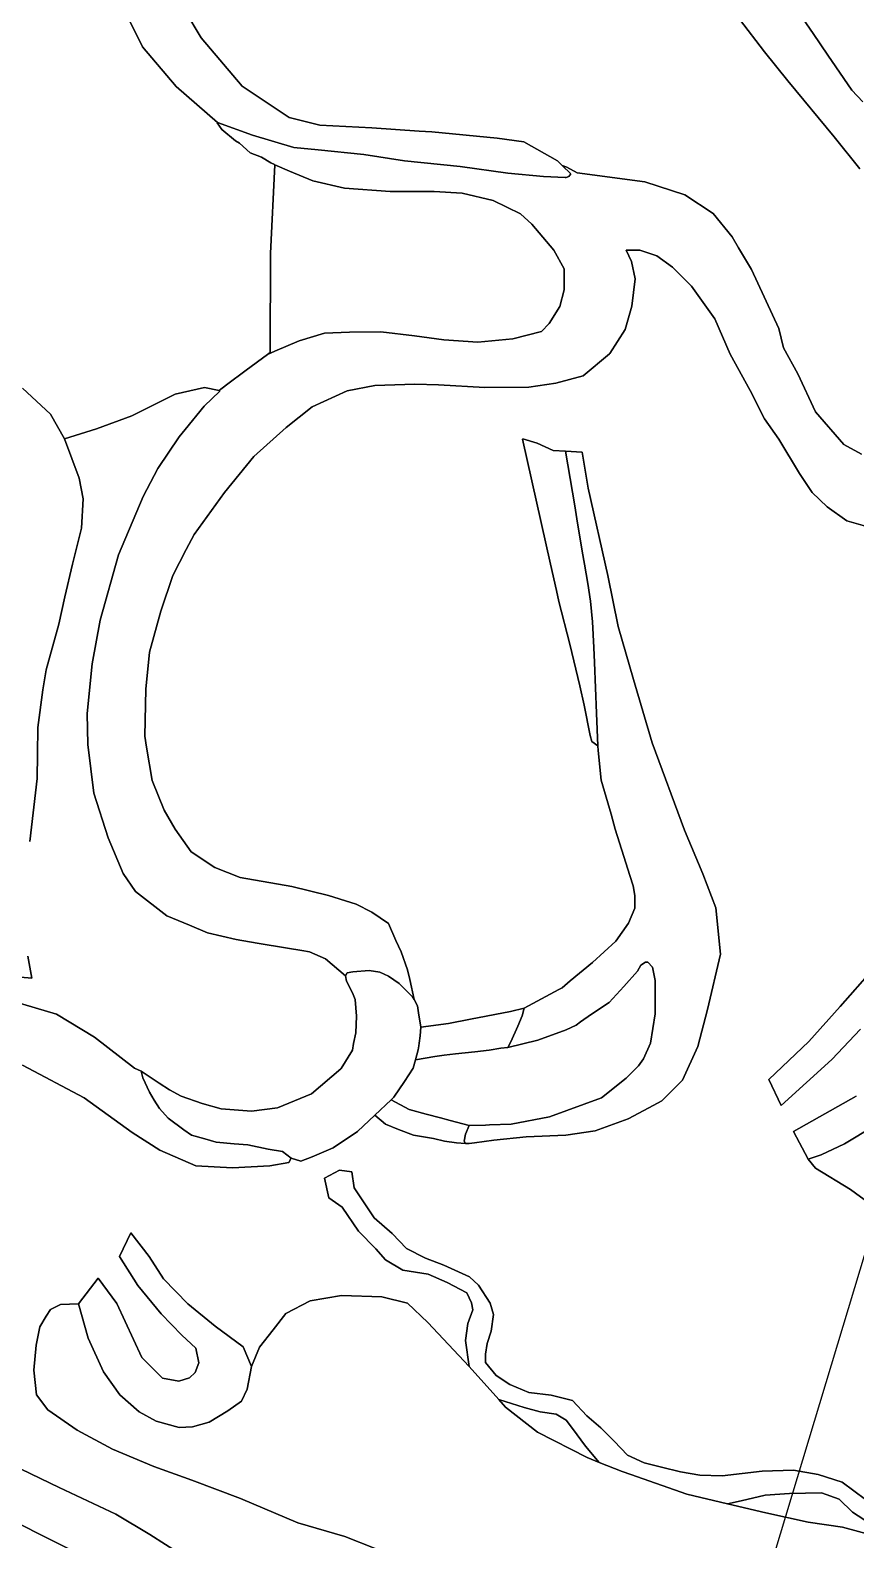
# Model space of a CAD drawing. Header units: inches. Extents: x 288635 to 1232953, y 676945 to 1655780.
# Drawn here: x 390532 to 402985, y 913366 to 936147 of the extents above; entities that cross this region are included whole.
import ezdxf

# ---------------------------------------------------------------- set-up
doc = ezdxf.new("R2010")
doc.units = ezdxf.units.IN
doc.header["$MEASUREMENT"] = 0
doc.layers.add('Images', color=7, linetype='Continuous')
picture_1 = doc.add_image_def('image13.jpg', size_in_pixel=(2536, 3725))

msp = doc.modelspace()

# ---------------------------------------------------------------- linework, layer by layer
at = {"color": 1}
for points in [[(392862.6019, 936446.3731), (393111.5224, 936029.8123), (393731.2836, 935303.3709), (394437.4051, 934830.9299), (394899.686, 934714.0897), (395687.0876, 934673.4496), (396396.8372, 934625.6013), (396591.3294, 934612.4895), (397576.8513, 934515.9693), (397978.1721, 934460.0892), (398486.1732, 934175.6086), (398556.5044, 934105.2774), (398684.2936, 933977.4882), (398657.0955, 933940.0908), (398616.0755, 933921.6081), (398616.0755, 933921.6081), (398603.4823, 933921.6081), (398275.579, 933937.3895), (397734.3317, 933987.6482), (397018.0502, 934089.2484), (396179.8485, 934175.6086), (395565.1673, 934272.1288), (394873.021, 934342.0089), (394508.5252, 934378.809), (393883.684, 934561.6894), (393355.3629, 934754.7298), (392735.6017, 935298.2908), (392227.6006, 935897.732), (392029.4802, 936293.9728)], [(403070.8757, 929751.2188), (402806.7152, 929893.4591), (402374.9144, 930386.2201), (402110.7538, 930960.2613), (401892.3134, 931351.422), (401822.4633, 931645.851), (401409.7124, 932534.8527), (401216.8846, 932860.907), (401118.6702, 933026.9787), (400832.9196, 933381.5211), (400404.2937, 933661.98), (399801.0425, 933857.772), (398779.7488, 933995.3557), (398626.1428, 934079.6655), (398556.5044, 934105.2774), (398486.1732, 934175.6086), (397978.1721, 934460.0892), (397576.8513, 934515.9693), (396591.3294, 934612.4895), (396396.8372, 934625.6013), (395687.0876, 934673.4496), (394899.686, 934714.0897), (394437.4051, 934830.9299), (393731.2836, 935303.3709), (393111.5224, 936029.8123), (392862.6019, 936446.3731)], [(402077.9027, 936483.9657), (402342.8138, 936097.8625), (402564.0195, 935772.0869), (402923.5444, 935242.6048), (403089.4804, 935063.9045)], [(403089.4804, 935063.9045), (402923.5444, 935242.6048), (402564.0195, 935772.0869), (402342.8138, 936097.8625), (402077.9027, 936483.9657)], [(392029.4802, 936293.9728), (392227.6006, 935897.732), (392735.6017, 935298.2908), (393355.3629, 934754.7298), (393362.3262, 934744.9603), (393350.0712, 934749.4381), (393422.8781, 934647.2903), (393626.0785, 934479.6499), (393687.3991, 934441.1055), (393847.9555, 934294.3499), (394020.9583, 934231.4398), (394159.4796, 934144.3693), (394218.4964, 934118.0225), (394223.4227, 934115.8233), (394158.0478, 932775.6386), (394150.6394, 931283.3856), (394112.3621, 931254.8756), (393790.8124, 931015.3765), (393492.4765, 930793.1678), (393383.3462, 930711.8845), (393161.0958, 930754.2179), (392716.5949, 930653.676), (392065.7186, 930325.592), (391531.2592, 930129.8), (391049.7166, 929981.633), (390838.0495, 930352.0504), (390414.7153, 930743.6345)], [(403048.2338, 934056.3728), (402659.3839, 934536.4834), (401958.3425, 935384.845), (401606.2718, 935820.3544), (401229.1845, 936313.9172)], [(401229.1845, 936313.9172), (401606.2718, 935820.3544), (401958.3425, 935384.845), (402659.3839, 934536.4834), (403048.2338, 934056.3728)], [(403166.5493, 928650.7616), (402849.0486, 928740.7201), (402552.7147, 928952.3872), (402325.1726, 929169.346), (402134.6722, 929455.0966), (401822.4632, 929973.6809), (401605.5045, 930280.5982), (401393.8374, 930709.2241), (401092.2118, 931259.5585), (400859.378, 931788.7262), (400504.8356, 932286.1439), (400219.085, 932571.8945), (399986.2512, 932741.2281), (399726.959, 932825.895), (399522.9959, 932825.895), (399600.3821, 932656.138), (399656.2623, 932397.0575), (399605.4622, 931980.4966), (399503.8619, 931629.9759), (399275.2615, 931269.2952), (399271.0825, 931265.7592), (399269.9698, 931264.0035), (398873.729, 930928.7228), (398462.2482, 930822.0426), (398050.7674, 930761.0825), (397390.366, 930756.0025), (396689.3246, 930796.6426), (396333.7239, 930806.8026), (395729.2027, 930786.4825), (395312.6419, 930705.2024), (394784.3208, 930461.3619), (394393.16, 930151.4813), (393904.0524, 929712.7971), (393463.7299, 929171.251), (393006.529, 928536.2497), (392884.6087, 928312.7293), (392681.4083, 927916.4885), (392503.6079, 927378.0074), (392330.8876, 926763.3262), (392275.0075, 926204.5251), (392259.7675, 925493.3237), (392285.1675, 925325.6833), (392371.5277, 924822.7623), (392554.408, 924375.7214), (392716.9684, 924091.2408), (392960.8089, 923745.8002), (393316.4096, 923512.1197), (393697.4103, 923359.7194), (394479.7319, 923222.5591), (395033.453, 923090.4788), (395369.5417, 922983.9141), (395450.0138, 922958.3986), (395686.5967, 922834.776), (395936.3639, 922665.4423), (396046.4308, 922407.2085), (396126.8643, 922237.8748), (396224.2311, 921966.9409), (396258.0979, 921818.774), (396322.7445, 921518.8241), (396299.9021, 921561.2457), (396299.4073, 921561.7279), (396096.1726, 921759.6836), (395937.4222, 921870.8088), (395805.1303, 921934.3089), (395646.38, 921955.4756), (395397.6712, 921936.9548), (395310.3585, 921923.7256), (395286.5459, 921876.1005), (394987.5212, 922135.2252), (394743.6807, 922236.8255), (394627.0152, 922256.5689), (394413.4801, 922292.7056), (393956.2792, 922368.9057), (393636.2385, 922424.7858), (393204.4377, 922526.386), (392935.1971, 922643.2263), (392594.8364, 922780.3865), (392122.3955, 923151.2273), (391934.4351, 923420.4678), (391705.8347, 923958.9489), (391492.4742, 924634.5902), (391401.0341, 925366.1117), (391390.874, 925833.4726), (391467.0742, 926585.3141), (391588.9944, 927245.7155), (391863.315, 928231.2374), (392234.1557, 929110.0792), (392457.6762, 929531.72), (392777.7168, 930009.241), (392869.6478, 930122.2912), (393153.6376, 930471.5219), (393157.9596, 930475.6211), (393158.9293, 930476.8136), (393389.4923, 930695.4921), (393383.3462, 930711.8845), (393492.4765, 930793.1678), (393790.8124, 931015.3765), (394112.3621, 931254.8756), (394220.6514, 931304.8553), (394586.4121, 931457.2556), (394972.4929, 931574.0958), (395348.4136, 931589.3358), (395820.8546, 931594.4159), (396328.8556, 931533.4557), (396770.8165, 931472.4956), (397283.8975, 931436.9355), (397812.2186, 931487.7356), (398243.7378, 931599.423), (398360.648, 931721.2044), (398523.2083, 931975.2049), (398584.1684, 932229.2054), (398584.1684, 932544.1661), (398431.7681, 932828.6466), (398096.4874, 933219.8074), (397928.8471, 933377.2877), (397517.3663, 933575.4081), (397050.0054, 933687.1684), (396623.2845, 933712.5684), (395962.8832, 933712.5684), (395272.0018, 933763.3685), (394794.4808, 933875.1287), (394443.9601, 934017.369), (394223.4227, 934115.8233), (394218.4964, 934118.0225), (394159.4796, 934144.3693), (394020.9583, 934231.4398), (393847.9555, 934294.3499), (393687.3991, 934441.1055), (393626.0785, 934479.6499), (393422.8781, 934647.2903), (393350.0712, 934749.4381), (393362.3262, 934744.9603), (393355.3629, 934754.7298), (393355.3629, 934754.7298), (393883.684, 934561.6894), (394508.5252, 934378.809), (394873.021, 934342.0089), (395565.1673, 934272.1288), (396179.8485, 934175.6086), (397018.0502, 934089.2484), (397734.3317, 933987.6482), (398275.579, 933937.3895), (398603.4823, 933921.6081), (398616.0755, 933921.6081), (398657.0955, 933940.0908), (398684.2936, 933977.4882), (398556.5044, 934105.2774), (398626.1428, 934079.6655), (398779.7488, 933995.3557), (399801.0425, 933857.772), (400404.2937, 933661.98), (400832.9196, 933381.5211), (401118.6702, 933026.9787), (401216.8846, 932860.907), (401409.7124, 932534.8527), (401822.4633, 931645.851), (401892.3134, 931351.422), (402110.7538, 930960.2613), (402374.9144, 930386.2201), (402806.7152, 929893.4591), (403070.8757, 929751.2188)], [(390416.4093, 920530.6506), (391347.7445, 920033.2329), (392067.4126, 919514.6486), (392485.3913, 919244.1656), (393028.9524, 919010.4851), (393582.6735, 918980.005), (394146.5546, 919010.4851), (394431.0352, 919061.2852), (394467.3113, 919123.44), (394615.4783, 919081.1066), (394784.812, 919144.6067), (395102.3126, 919282.1903), (395467.4383, 919525.6075), (395730.279, 919773.2843), (395890.0988, 919639.5766), (396085.9338, 919556.3456), (396311.0631, 919470.5821), (396615.6635, 919421.2454), (396782.2756, 919379.2261), (396963.2509, 919357.0011), (397096.6012, 919347.476), (397153.7513, 919347.476), (397233.1265, 919357.0011), (397525.3007, 919394.4222), (398013.1352, 919447.3654), (398612.5764, 919472.7655), (399054.5372, 919538.8056), (399549.8534, 919718.4791), (399863.9194, 919884.5108), (400060.3792, 919990.9265), (400370.2599, 920300.8071), (400603.9403, 920808.8082), (400746.1806, 921367.6093), (400944.301, 922205.811), (400873.1809, 922901.7723), (400680.1405, 923414.8534), (400400.7399, 924075.2547), (399913.059, 925390.9773), (399633.6584, 926346.0192), (399399.9779, 927148.6608), (399242.4976, 927915.7424), (398947.857, 929236.545), (398856.4168, 929780.1061), (398607.4963, 929795.3461), (398421.8417, 929805.0289), (398177.6218, 929916.1179), (397964.1955, 929982.0545), (397965.861, 929974.6134), (397958.9038, 929976.7628), (398381.6188, 928088.2115), (398470.8456, 927689.5757), (398507.7471, 927524.7116), (398671.6089, 926884.023), (398824.0092, 926253.2551), (398887.5093, 925961.1545), (398976.4095, 925503.9536), (399001.8095, 925410.8201), (399094.465, 925346.627), (399097.2486, 925276.6886), (399145.9774, 924827.0962), (399292.8815, 924315.8699), (399357.8059, 924089.9329), (399486.746, 923677.5497), (399578.1861, 923393.0691), (399628.9862, 923235.5888), (399654.3863, 923088.2685), (399654.3863, 922895.2281), (399557.8661, 922671.7077), (399364.8257, 922397.3871), (399014.305, 922077.3465), (398675.7385, 921799.3459), (398556.6962, 921697.8099), (398504.9807, 921668.9849), (397983.0013, 921388.0637), (397777.2326, 921338.713), (397173.9814, 921221.2378), (396843.7807, 921157.7377), (396425.6174, 921100.5034), (396389.8606, 921317.8285), (396373.9856, 921423.6621), (396322.7445, 921518.8241), (396258.0979, 921818.774), (396224.2311, 921966.9409), (396126.8643, 922237.8748), (396046.4308, 922407.2085), (395936.3639, 922665.4423), (395686.5967, 922834.776), (395450.0138, 922958.3986), (395369.5417, 922983.9141), (395033.453, 923090.4788), (394479.7319, 923222.5591), (393697.4103, 923359.7194), (393316.4096, 923512.1197), (392960.8089, 923745.8002), (392716.9684, 924091.2408), (392554.408, 924375.7214), (392371.5277, 924822.7623), (392285.1675, 925325.6833), (392259.7675, 925493.3237), (392275.0075, 926204.5251), (392330.8876, 926763.3262), (392503.6079, 927378.0074), (392681.4083, 927916.4885), (392884.6087, 928312.7293), (393006.529, 928536.2497), (393463.7299, 929171.251), (393904.0524, 929712.7971), (394393.16, 930151.4813), (394784.3208, 930461.3619), (395312.6419, 930705.2024), (395729.2027, 930786.4825), (396333.7239, 930806.8026), (396689.3246, 930796.6426), (397390.366, 930756.0025), (398050.7674, 930761.0825), (398462.2482, 930822.0426), (398873.729, 930928.7228), (399269.9698, 931264.0035), (399271.0825, 931265.7592), (399275.2615, 931269.2952), (399503.8619, 931629.9759), (399605.4622, 931980.4966), (399656.2623, 932397.0575), (399600.3821, 932656.138), (399522.9959, 932825.895), (399726.959, 932825.895), (399986.2512, 932741.2281), (400219.085, 932571.8945), (400504.8356, 932286.1439), (400859.378, 931788.7262), (401092.2118, 931259.5585), (401393.8374, 930709.2241), (401605.5045, 930280.5982), (401822.4632, 929973.6809), (402134.6722, 929455.0966), (402325.1726, 929169.346), (402552.7147, 928952.3872), (402849.0486, 928740.7201), (403166.5493, 928650.7616)], [(390527.9984, 923903.501), (390634.6786, 924853.4629), (390639.7586, 925219.2236), (390644.8387, 925625.6244), (390721.0388, 926194.5855), (390771.8389, 926494.3061), (390964.8793, 927185.1875), (391056.3195, 927596.6683), (391168.0797, 928089.4293), (391305.24, 928632.9904), (391330.64, 929074.9513), (391269.6799, 929384.8319), (391049.7166, 929981.633), (391531.2592, 930129.8), (392065.7186, 930325.592), (392716.5949, 930653.676), (393161.0958, 930754.2179), (393383.3462, 930711.8845), (393389.4923, 930695.4921), (393158.9293, 930476.8136), (393157.9596, 930475.6211), (393153.6376, 930471.5219), (392869.6478, 930122.2912), (392777.7168, 930009.241), (392457.6762, 929531.72), (392234.1557, 929110.0792), (391863.315, 928231.2374), (391588.9944, 927245.7155), (391467.0742, 926585.3141), (391390.874, 925833.4726), (391401.0341, 925366.1117), (391492.4742, 924634.5902), (391705.8347, 923958.9489), (391934.4351, 923420.4678), (392122.3955, 923151.2273), (392594.8364, 922780.3865), (392935.1971, 922643.2263), (393204.4377, 922526.386), (393636.2385, 922424.7858), (393956.2792, 922368.9057), (394413.4801, 922292.7056), (394627.0152, 922256.5689), (394743.6807, 922236.8255), (394987.5212, 922135.2252), (395286.5459, 921876.1005), (395302.421, 921794.0795), (395392.3795, 921622.1), (395434.7129, 921518.9123), (395453.2338, 921267.5576), (395442.6504, 921016.2029), (395407.124, 920857.4053), (395393.3549, 920753.2766), (395221.9879, 920478.0508), (395218.7295, 920472.8177), (394774.2286, 920097.1086), (394260.9359, 919885.4415), (393869.3518, 919832.5248), (393414.2676, 919869.5665), (393126.9524, 919951.6565), (392810.5119, 920062.0472), (392632.7116, 920158.5674), (392475.2313, 920255.0876), (392205.9907, 920437.968), (392104.4544, 920483.0255), (391501.2031, 920948.6931), (390929.702, 921297.9438), (390284.1174, 921488.4442)], [(390414.7153, 930743.6345), (390838.0495, 930352.0504), (391049.7166, 929981.633), (391269.6799, 929384.8319), (391330.64, 929074.9513), (391305.24, 928632.9904), (391168.0797, 928089.4293), (391056.3195, 927596.6683), (390964.8793, 927185.1875), (390771.8389, 926494.3061), (390721.0388, 926194.5855), (390644.8387, 925625.6244), (390639.7586, 925219.2236), (390634.6786, 924853.4629), (390527.9984, 923903.501)], [(390497.5184, 922171.2175), (390558.4785, 921841.0168), (389283.3959, 921952.7771)], [(389283.3959, 921952.7771), (390558.4785, 921841.0168), (390497.5184, 922171.2175)], [(403055.4322, 921073.5673), (402623.6314, 920616.3664), (401858.6238, 919921.3882), (401673.6695, 920311.5658), (402278.1907, 920885.607), (402750.6316, 921413.928), (403238.3126, 921967.6491)], [(403238.3126, 921967.6491), (402750.6316, 921413.928), (402278.1907, 920885.607), (401673.6695, 920311.5658), (401858.6238, 919921.3882), (402623.6314, 920616.3664), (403055.4322, 921073.5673)], [(390284.1174, 921488.4442), (390929.702, 921297.9438), (390929.702, 921297.9438), (391501.2031, 920948.6931), (392104.4544, 920483.0255), (392205.9907, 920437.968), (392231.3908, 920336.3678), (392333.3818, 920119.8812), (392399.0311, 920001.0871), (392482.4424, 919872.1787), (392614.1682, 919728.1225), (392849.9488, 919550.0105), (392964.475, 919472.6907), (393165.6356, 919415.2163), (393334.8924, 919366.8572), (393606.4889, 919342.9805), (393816.435, 919324.5237), (394122.0141, 919259.4828), (394335.0194, 919223.9819), (394467.3113, 919123.44), (394431.0352, 919061.2852), (394146.5546, 919010.4851), (393582.6735, 918980.005), (393028.9524, 919010.4851), (392485.3913, 919244.1656), (392067.4126, 919514.6486), (391347.7445, 920033.2329), (390416.4093, 920530.6506)], [(403257.2718, 919608.4855), (402815.3109, 919339.2449), (402464.7902, 919176.6846), (402266.6698, 919110.6445), (402044.5102, 919529.2443), (402988.69, 920062.2947)], [(402988.69, 920062.2947), (402044.5102, 919529.2443), (402266.6698, 919110.6445), (402378.43, 918973.4842), (402906.7511, 918653.4436), (403186.1517, 918445.1631)], [(403186.1517, 918445.1631), (402906.7511, 918653.4436), (402378.43, 918973.4842), (402266.6698, 919110.6445), (402464.7902, 919176.6846), (402815.3109, 919339.2449), (403257.2718, 919608.4855)], [(403130.1619, 913973.7662), (402780.9112, 914234.1167), (402418.9605, 914351.592), (402044.3097, 914418.2671), (401571.2338, 914399.2171), (400967.9825, 914332.5419), (400631.4319, 914338.8919), (400342.5063, 914392.867), (400053.5807, 914459.5422), (399793.2302, 914529.3923), (399539.2297, 914640.5175), (399342.3793, 914856.418), (399139.1789, 915056.4434), (398926.4535, 915237.4187), (398710.553, 915466.0192), (398389.8774, 915548.5694), (398053.3267, 915586.6694), (397764.4011, 915710.4947), (397559.2605, 915843.3158), (397398.3935, 916042.2828), (397398.3935, 916169.2831), (397423.7935, 916325.9167), (397483.0603, 916512.1838), (397521.1604, 916766.1843), (397470.3603, 916935.518), (397293.6183, 917208.5685), (397157.093, 917332.3938), (396772.9172, 917510.1941), (396496.6917, 917618.1443), (396207.7661, 917764.1946), (395991.8657, 917986.4451), (395718.8151, 918224.5705), (395417.1895, 918678.5964), (395385.4394, 918919.8969), (395194.9391, 918945.297), (394972.6886, 918824.6467), (395036.1887, 918526.1961), (395239.3891, 918386.4959), (395483.8646, 918024.5451), (395747.3902, 917754.6696), (395890.2654, 917589.5693), (396150.616, 917433.994), (396534.7917, 917373.6688), (396820.5423, 917249.8436), (397115.8179, 917091.0933), (397186.7264, 916943.9846), (397207.8931, 916833.9178), (397131.6929, 916630.7173), (397097.8262, 916372.4835), (397155.5146, 915981.5285), (396531.199, 916643.9703), (396224.2818, 916935.0125), (395837.9893, 917030.2627), (395229.4464, 917051.4294), (394753.1955, 916972.0543), (394388.0698, 916781.5539), (394197.5694, 916532.845), (393991.194, 916273.5529), (393869.4854, 915982.5106), (393743.1418, 916279.3529), (393321.501, 916589.2335), (392910.0201, 916924.5142), (392544.2594, 917305.515), (392325.819, 917640.7956), (392051.4984, 917996.3964), (391878.7781, 917640.7956), (392153.0986, 917203.9148), (392508.6993, 916777.1939), (392818.58, 916452.0733), (393031.9404, 916259.0329), (393077.6605, 916035.5124), (393021.7804, 915888.1921), (392935.4202, 915811.992), (392772.8599, 915761.1919), (392529.0194, 915806.912), (392214.0587, 916116.7926), (391838.138, 916929.5942), (391558.7374, 917315.675), (391259.0168, 916924.5142), (390989.7763, 916914.3542), (390837.376, 916843.234), (390771.3359, 916741.6338), (390674.8157, 916579.0735), (390624.0156, 916304.753), (390588.4555, 915923.7522), (390629.0956, 915552.9115), (390796.7359, 915329.391), (391238.6968, 915019.5104), (391772.0979, 914735.0298), (392396.9391, 914470.8693), (392969.9002, 914268.0072), (393705.4434, 913987.5483), (394567.9868, 913622.4226), (395277.0715, 913416.0471), (395737.4474, 913236.1301)], [(395737.4474, 913236.1301), (395277.0715, 913416.0471), (394567.9868, 913622.4226), (393705.4434, 913987.5483), (392969.9002, 914268.0072), (392396.9391, 914470.8693), (391772.0979, 914735.0298), (391238.6968, 915019.5104), (390796.7359, 915329.391), (390629.0956, 915552.9115), (390588.4555, 915923.7522), (390624.0156, 916304.753), (390674.8157, 916579.0735), (390771.3359, 916741.6338), (390837.376, 916843.234), (390989.7763, 916914.3542), (391259.0168, 916924.5142), (391406.3371, 916406.3532), (391634.9376, 915898.3522), (391883.8581, 915552.9115), (392173.4187, 915298.911), (392432.4992, 915156.6707), (392777.9399, 915060.1505), (392980.4836, 915072.3421), (393229.1924, 915141.1339), (393514.943, 915310.4676), (393721.3184, 915458.6346), (393805.9853, 915638.5516), (393869.4854, 915982.5106), (393991.194, 916273.5529), (394197.5694, 916532.845), (394388.0698, 916781.5539), (394753.1955, 916972.0543), (395229.4464, 917051.4294), (395837.9893, 917030.2627), (396224.2818, 916935.0125), (396531.199, 916643.9703), (397155.5146, 915981.5285), (397601.9751, 915480.5186), (397700.6597, 915368.676), (397700.6597, 915368.676), (398182.2023, 914987.6753), (398933.6205, 914606.6745), (399114.4836, 914534.3292), (399462.7882, 914395.0074), (399593.5315, 914349.5315), (400436.4568, 914056.3401), (401048.5556, 913909.4364), (401627.0842, 913770.5895), (402267.3772, 913633.0059), (402785.9615, 913558.9224), (403267.5042, 913426.6305)], [(389954.8692, 914642.9188), (390970.8713, 914155.2379), (391824.313, 913753.9171), (392337.394, 913444.0364), (393043.5154, 912991.9155)], [(393043.5154, 912991.9155), (392337.394, 913444.0364), (391824.313, 913753.9171), (390970.8713, 914155.2379), (389954.8692, 914642.9188)], [(403267.5042, 913426.6305), (402785.9615, 913558.9224), (402267.3772, 913633.0059), (401627.0842, 913770.5895), (401048.5556, 913909.4364), (401253.7331, 913954.7162), (401618.8589, 914040.4413), (401987.1596, 914065.8414), (402466.5855, 914072.1914), (402733.2861, 913976.9412), (402936.4865, 913783.2658), (403204.9862, 913606.6296)], [(391153.5399, 913210.1443), (390620.1389, 913474.3048), (390183.258, 913702.9053)], [(390183.258, 913702.9053), (390620.1389, 913474.3048), (391153.5399, 913210.1443)]]:
    msp.add_lwpolyline(points, dxfattribs=at)
for points in [[(395272.0018, 933763.3685), (395962.8832, 933712.5684), (396623.2845, 933712.5684), (397050.0054, 933687.1684), (397517.3663, 933575.4081), (397928.8471, 933377.2877), (398096.4874, 933219.8074), (398431.7681, 932828.6466), (398584.1684, 932544.1661), (398584.1684, 932229.2054), (398523.2083, 931975.2049), (398360.648, 931721.2044), (398243.7378, 931599.423), (397812.2186, 931487.7356), (397283.8975, 931436.9355), (396770.8165, 931472.4956), (396328.8556, 931533.4557), (395820.8546, 931594.4159), (395348.4136, 931589.3358), (394972.4929, 931574.0958), (394586.4121, 931457.2556), (394220.6514, 931304.8553), (394112.3621, 931254.8756), (394150.6394, 931283.3856), (394158.0478, 932775.6386), (394223.4227, 934115.8233), (394443.9601, 934017.369), (394794.4808, 933875.1287), (395272.0018, 933763.3685)], [(397964.1955, 929982.0545), (398177.6218, 929916.1179), (398421.8417, 929805.0289), (398607.4963, 929795.3461), (398745.6005, 928966.7211), (398777.8826, 928773.0284), (398859.2739, 928284.6808), (398891.565, 928090.9341), (398940.72, 927796.0044), (398985.2362, 927528.9071), (399011.1525, 927217.9112), (399032.2093, 926829.5299), (399044.3772, 926605.0998), (399074.7227, 925842.6586), (399094.465, 925346.627), (399001.8095, 925410.8201), (398976.4095, 925503.9536), (398887.5093, 925961.1545), (398824.0092, 926253.2551), (398671.6089, 926884.023), (398507.7471, 927524.7116), (398470.8456, 927689.5757), (398381.6188, 928088.2115), (397958.9038, 929976.7628), (397965.861, 929974.6134), (397964.1955, 929982.0545)], [(400944.301, 922205.811), (400746.1806, 921367.6093), (400603.9403, 920808.8082), (400370.2599, 920300.8071), (400060.3792, 919990.9265), (399863.9194, 919884.5108), (399549.8534, 919718.4791), (399054.5372, 919538.8056), (398612.5764, 919472.7655), (398013.1352, 919447.3654), (397525.3007, 919394.4222), (397233.1265, 919357.0011), (397153.7513, 919347.476), (397096.6012, 919347.476), (397077.5511, 919382.4011), (397096.6012, 919487.1763), (397153.5541, 919615.8493), (397159.669, 919616.0819), (397398.4539, 919625.1658), (397461.9462, 919627.6721), (397784.5347, 919640.4058), (398363.6559, 919747.086), (399151.0574, 920036.6466), (399522.2302, 920329.9189), (399705.1864, 920517.7834), (399781.3866, 920624.4636), (399888.0668, 920858.1441), (399959.1869, 921305.185), (399959.1869, 921808.106), (399918.5468, 922006.2264), (399847.4267, 922082.4265), (399811.8666, 922082.4265), (399740.7465, 922036.7064), (399689.9464, 921945.2662), (399486.746, 921716.6658), (399263.2255, 921472.8253), (398997.6005, 921297.1127), (398833.8553, 921182.2466), (398764.9767, 921133.9288), (398618.6093, 921059.3125), (398186.8084, 920906.9122), (397737.0158, 920795.7869), (397779.3493, 920880.4538), (397885.4804, 921114.6741), (397951.8579, 921272.0379), (397983.0013, 921388.0637), (398504.9807, 921668.9849), (398556.6962, 921697.8099), (398675.7385, 921799.3459), (399014.305, 922077.3465), (399364.8257, 922397.3871), (399557.8661, 922671.7077), (399654.3863, 922895.2281), (399654.3863, 923088.2685), (399628.9862, 923235.5888), (399578.1861, 923393.0691), (399486.746, 923677.5497), (399357.8059, 924089.9329), (399292.8815, 924315.8699), (399145.9774, 924827.0962), (399097.2486, 925276.6886), (399094.465, 925346.627), (399074.7227, 925842.6586), (399044.3772, 926605.0998), (399032.2093, 926829.5299), (399011.1525, 927217.9112), (398985.2362, 927528.9071), (398940.72, 927796.0044), (398891.565, 928090.9341), (398859.2739, 928284.6808), (398777.8826, 928773.0284), (398745.6005, 928966.7211), (398607.4963, 929795.3461), (398856.4168, 929780.1061), (398947.857, 929236.545), (399242.4976, 927915.7424), (399399.9779, 927148.6608), (399633.6584, 926346.0192), (399913.059, 925390.9773), (400400.7399, 924075.2547), (400680.1405, 923414.8534), (400873.1809, 922901.7723), (400944.301, 922205.811)], [(397153.5541, 919615.8493), (397153.5348, 919615.8486), (397154.5565, 919618.1141), (396867.4731, 919694.037), (396719.1981, 919733.2502), (396503.4221, 919790.3149), (396250.1922, 919857.2848), (395976.1346, 920004.9558), (396017.7728, 920044.1918), (396175.605, 920282.3751), (396308.815, 920483.4011), (396342.2852, 920611.0838), (396634.8497, 920658.925), (396777.6305, 920677.2303), (396948.8584, 920699.1826), (397236.7086, 920730.8461), (397456.8594, 920755.0627), (397628.9559, 920783.7454), (397737.0158, 920795.7869), (398186.8084, 920906.9122), (398618.6093, 921059.3125), (398764.9767, 921133.9288), (398833.8553, 921182.2466), (398997.6005, 921297.1127), (399263.2255, 921472.8253), (399486.746, 921716.6658), (399689.9464, 921945.2662), (399740.7465, 922036.7064), (399811.8666, 922082.4265), (399847.4267, 922082.4265), (399918.5468, 922006.2264), (399959.1869, 921808.106), (399959.1869, 921305.185), (399888.0668, 920858.1441), (399781.3866, 920624.4636), (399705.1864, 920517.7834), (399522.2302, 920329.9189), (399151.0574, 920036.6466), (398363.6559, 919747.086), (397784.5347, 919640.4058), (397461.9462, 919627.6721), (397398.4539, 919625.1658), (397159.669, 919616.0819), (397153.5541, 919615.8493)], [(395976.1346, 920004.9558), (395730.279, 919773.2843), (395467.4383, 919525.6075), (395102.3126, 919282.1903), (394784.812, 919144.6067), (394615.4783, 919081.1066), (394467.3113, 919123.44), (394335.0194, 919223.9819), (394122.0141, 919259.4828), (393816.435, 919324.5237), (393606.4889, 919342.9805), (393334.8924, 919366.8572), (393165.6356, 919415.2163), (392964.475, 919472.6907), (392849.9488, 919550.0105), (392614.1682, 919728.1225), (392482.4424, 919872.1787), (392399.0311, 920001.0871), (392333.3818, 920119.8812), (392231.3908, 920336.3678), (392205.9907, 920437.968), (392475.2313, 920255.0876), (392632.7116, 920158.5674), (392810.5119, 920062.0472), (393126.9524, 919951.6565), (393414.2676, 919869.5665), (393869.3518, 919832.5248), (394260.9359, 919885.4415), (394774.2286, 920097.1086), (395218.7295, 920472.8177), (395221.9879, 920478.0508), (395393.3549, 920753.2766), (395407.124, 920857.4053), (395442.6504, 921016.2029), (395453.2338, 921267.5576), (395434.7129, 921518.9123), (395392.3795, 921622.1), (395302.421, 921794.0795), (395286.5459, 921876.1005), (395310.3585, 921923.7256), (395397.6712, 921936.9548), (395646.38, 921955.4756), (395805.1303, 921934.3089), (395937.4222, 921870.8088), (396096.1726, 921759.6836), (396299.4073, 921561.7279), (396299.9021, 921561.2457), (396322.7445, 921518.8241), (396373.9856, 921423.6621), (396389.8606, 921317.8285), (396425.6174, 921100.5034), (396412.4003, 920972.0809), (396400.657, 920857.9777), (396393.3524, 920820.7906), (396381.6799, 920761.3672), (396342.2852, 920611.0838), (396308.815, 920483.4011), (396175.605, 920282.3751), (396017.7728, 920044.1918), (395976.1346, 920004.9558)], [(396634.8497, 920658.925), (396342.2852, 920611.0838), (396381.6799, 920761.3672), (396393.3524, 920820.7906), (396400.657, 920857.9777), (396412.4003, 920972.0809), (396425.6174, 921100.5034), (396843.7807, 921157.7377), (397173.9814, 921221.2378), (397777.2326, 921338.713), (397983.0013, 921388.0637), (397951.8579, 921272.0379), (397885.4804, 921114.6741), (397779.3493, 920880.4538), (397737.0158, 920795.7869), (397628.9559, 920783.7454), (397456.8594, 920755.0627), (397236.7086, 920730.8461), (396948.8584, 920699.1826), (396777.6305, 920677.2303), (396634.8497, 920658.925)], [(397154.5565, 919618.1141), (397153.5348, 919615.8486), (397153.5541, 919615.8493), (397096.6012, 919487.1763), (397077.5511, 919382.4011), (397096.6012, 919347.476), (396963.2509, 919357.0011), (396782.2756, 919379.2261), (396615.6635, 919421.2454), (396311.0631, 919470.5821), (396085.9338, 919556.3456), (395890.0988, 919639.5766), (395730.279, 919773.2843), (395976.1346, 920004.9558), (396250.1922, 919857.2848), (396503.4221, 919790.3149), (396719.1981, 919733.2502), (396867.4731, 919694.037), (397154.5565, 919618.1141)], [(393869.4854, 915982.5106), (393805.9853, 915638.5516), (393721.3184, 915458.6346), (393514.943, 915310.4676), (393229.1924, 915141.1339), (392980.4836, 915072.3421), (392777.9399, 915060.1505), (392432.4992, 915156.6707), (392173.4187, 915298.911), (391883.8581, 915552.9115), (391634.9376, 915898.3522), (391406.3371, 916406.3532), (391259.0168, 916924.5142), (391558.7374, 917315.675), (391838.138, 916929.5942), (392214.0587, 916116.7926), (392529.0194, 915806.912), (392772.8599, 915761.1919), (392935.4202, 915811.992), (393021.7804, 915888.1921), (393077.6605, 916035.5124), (393031.9404, 916259.0329), (392818.58, 916452.0733), (392508.6993, 916777.1939), (392153.0986, 917203.9148), (391878.7781, 917640.7956), (392051.4984, 917996.3964), (392325.819, 917640.7956), (392544.2594, 917305.515), (392910.0201, 916924.5142), (393321.501, 916589.2335), (393743.1418, 916279.3529), (393869.4854, 915982.5106)], [(398907.4034, 914777.0428), (399114.4836, 914534.3292), (398933.6205, 914606.6745), (398182.2023, 914987.6753), (397700.6597, 915368.676), (397601.9751, 915480.5186), (397983.4766, 915361.244), (398224.7771, 915294.5688), (398466.0775, 915262.8188), (398618.4778, 915170.7436), (398713.728, 915046.9183), (398907.4034, 914777.0428)]]:
    msp.add_lwpolyline(points, close=True, dxfattribs=at)
at = {"color": 1, "ltscale": 3}
msp.add_lwpolyline([(403204.9862, 913606.6296), (402936.4865, 913783.2658), (402733.2861, 913976.9412), (402466.5855, 914072.1914), (401987.1596, 914065.8414), (401618.8589, 914040.4413), (401253.7331, 913954.7162), (401048.5556, 913909.4364), (400436.4568, 914056.3401), (399593.5315, 914349.5315), (399462.7882, 914395.0074), (399114.4836, 914534.3292), (398907.4034, 914777.0428), (398713.728, 915046.9183), (398618.4778, 915170.7436), (398466.0775, 915262.8188), (398224.7771, 915294.5688), (397983.4766, 915361.244), (397601.9751, 915480.5186), (397155.5146, 915981.5285), (397097.8262, 916372.4835), (397131.6929, 916630.7173), (397207.8931, 916833.9178), (397186.7264, 916943.9846), (397115.8179, 917091.0933), (396820.5423, 917249.8436), (396534.7917, 917373.6688), (396150.616, 917433.994), (395890.2654, 917589.5693), (395747.3902, 917754.6696), (395483.8646, 918024.5451), (395239.3891, 918386.4959), (395036.1887, 918526.1961), (394972.6886, 918824.6467), (395194.9391, 918945.297), (395385.4394, 918919.8969), (395417.1895, 918678.5964), (395718.8151, 918224.5705), (395991.8657, 917986.4451), (396207.7661, 917764.1946), (396496.6917, 917618.1443), (396772.9172, 917510.1941), (397157.093, 917332.3938), (397293.6183, 917208.5685), (397470.3603, 916935.518), (397521.1604, 916766.1843), (397483.0603, 916512.1838), (397423.7935, 916325.9167), (397398.3935, 916169.2831), (397398.3935, 916042.2828), (397559.2605, 915843.3158), (397764.4011, 915710.4947), (398053.3267, 915586.6694), (398389.8774, 915548.5694), (398710.553, 915466.0192), (398926.4535, 915237.4187), (399139.1789, 915056.4434), (399342.3793, 914856.418), (399539.2297, 914640.5175), (399793.2302, 914529.3923), (400053.5807, 914459.5422), (400342.5063, 914392.867), (400631.4319, 914338.8919), (400967.9825, 914332.5419), (401571.2338, 914399.2171), (402044.3097, 914418.2671), (402418.9605, 914351.592), (402780.9112, 914234.1167), (403130.1619, 913973.7662)], dxfattribs=at)

# ---------------------------------------------------------------- pictures from other files: only their frames are drawn
at = {"layer": 'Images'}
image = msp.add_image(picture_1, insert=(391267.209, 878287.8968), size_in_units=(40853.2619, 60007.2557), rotation=-16.749123215, dxfattribs=at)
image.dxf.flags = 7

doc.saveas('drawing.dxf')
